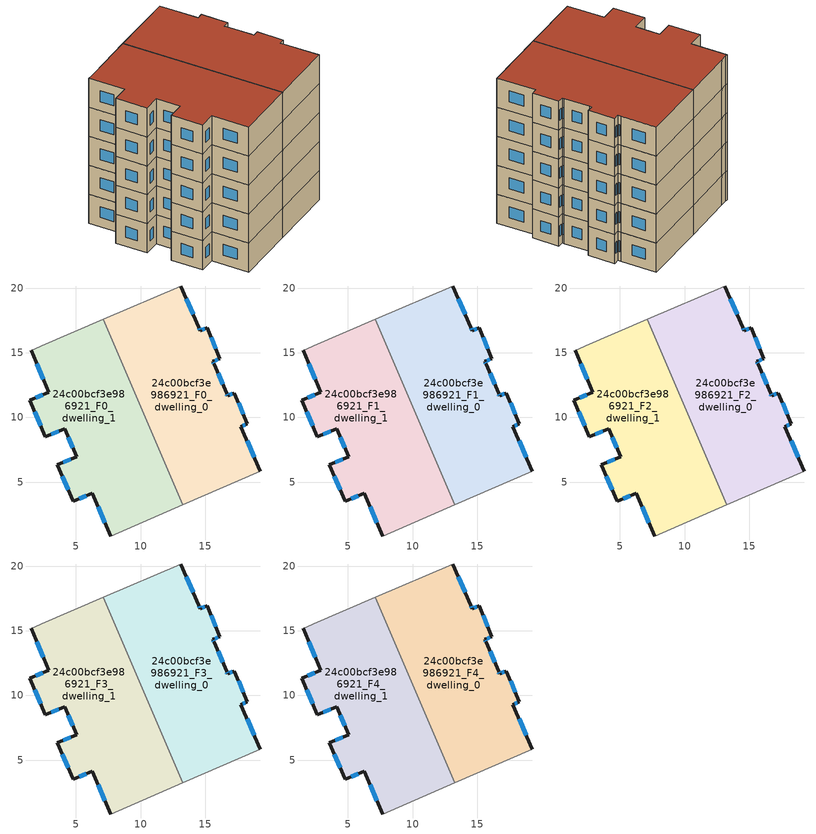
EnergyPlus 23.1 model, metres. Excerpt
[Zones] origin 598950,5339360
24c00bcf3e986921_F0_dwelling_0
 floor ground (EU_floor_Construction): 15.15,16.95 16.16,14.56 15.61,14.34 15.7,14.14 16.67,11.87 16.75,11.68 17.27,11.89 18.29,9.51 17.78,9.3 19.28,5.82 13.28,3.23 7.11,17.59 13.13,20.18 14.5,16.99 14.62,16.71 z0
 wall outside (EU_wall_Construction): 19.28,5.82 17.78,9.3 18.29,9.51 17.27,11.89 16.75,11.68 16.67,11.87 15.7,14.14 15.61,14.34 16.16,14.56 15.15,16.95 14.62,16.71 14.5,16.99 13.13,20.18 z0:3
 wall adiabatic (EU_wall_Construction): 13.28,3.23 19.28,5.82 / 13.13,20.18 7.11,17.59 z0:3
 wall to 24c00bcf3e986921_F0_dwelling_1 (EU_wall_Construction): 7.11,17.59 13.28,3.23 z0:3
 window (EU_Window_Construction): 14.98,16.87 14.78,16.79 / 15.84,15.31 15.47,16.2 / 15.78,14.41 15.99,14.49 / 15.67,14.2 15.64,14.28 / 16.37,12.58 16,13.43 / 16.73,11.74 16.7,11.81 / 17.11,11.83 16.92,11.75 / 17.97,10.26 17.59,11.15 / 17.94,9.37 18.13,9.44 / 18.81,6.91 18.25,8.21 / 14.07,17.99 13.56,19.18 / 14.58,16.8 14.54,16.9 z0.94:2.06
24c00bcf3e986921_F0_dwelling_1
 floor ground (EU_floor_Construction): 7.11,17.59 13.28,3.23 7.69,0.82 6.27,4.14 4.77,3.5 3.56,6.33 5.05,6.96 4.13,9.13 2.64,8.49 1.42,11.32 2.91,11.96 1.52,15.19 1.78,15.3 2.35,15.55 z0
 wall outside (EU_wall_Construction): 1.52,15.19 2.91,11.96 1.42,11.32 2.64,8.49 4.13,9.13 5.05,6.96 3.56,6.33 4.77,3.5 6.27,4.14 7.69,0.82 z0:3
 wall adiabatic (EU_wall_Construction): 7.11,17.59 2.35,15.55 1.78,15.3 1.52,15.19 / 7.69,0.82 13.28,3.23 z0:3
 window (EU_Window_Construction): 4.42,8.45 4.76,7.64 / 3.1,8.69 3.66,8.93 / 1.8,10.43 2.26,9.38 / 2.44,11.76 1.89,11.52 / 1.96,14.18 2.47,12.97 / 6.72,3.1 7.25,1.86 / 5.24,3.7 5.8,3.94 / 3.94,5.44 4.4,4.39 / 4.59,6.77 4.03,6.53 z0.94:2.06
24c00bcf3e986921_F1_dwelling_0
 floor to 24c00bcf3e986921_F0_dwelling_0 (EU_floor_Construction): 15.15,16.95 16.16,14.56 15.61,14.34 15.7,14.14 16.67,11.87 16.75,11.68 17.27,11.89 18.28,9.51 17.78,9.3 19.28,5.82 13.28,3.23 7.11,17.59 13.13,20.18 14.5,16.99 14.62,16.71 z3
 wall outside (EU_wall_Construction): 19.28,5.82 17.78,9.3 18.29,9.51 17.27,11.89 16.75,11.68 16.67,11.87 15.7,14.14 15.61,14.34 16.16,14.56 15.15,16.95 14.62,16.71 14.5,16.99 13.13,20.18 z3:6
 wall adiabatic (EU_wall_Construction): 13.28,3.23 19.28,5.82 / 13.13,20.18 7.11,17.59 z3:6
 wall to 24c00bcf3e986921_F1_dwelling_1 (EU_wall_Construction): 7.11,17.59 13.28,3.23 z3:6
 window (EU_Window_Construction): 14.98,16.87 14.78,16.79 / 15.84,15.31 15.47,16.2 / 15.78,14.41 15.99,14.49 / 15.67,14.2 15.64,14.28 / 16.37,12.58 16,13.43 / 16.73,11.74 16.7,11.81 / 17.11,11.83 16.92,11.75 / 17.97,10.26 17.59,11.15 / 17.94,9.37 18.13,9.44 / 18.81,6.91 18.25,8.21 / 14.07,17.99 13.56,19.18 / 14.58,16.8 14.54,16.9 z3.94:5.06
24c00bcf3e986921_F1_dwelling_1
 floor to 24c00bcf3e986921_F0_dwelling_1 (EU_floor_Construction): 7.11,17.59 13.28,3.23 7.69,0.82 6.27,4.14 4.77,3.5 3.56,6.33 5.05,6.96 4.13,9.13 2.64,8.49 1.42,11.32 2.91,11.96 1.52,15.19 1.78,15.3 2.35,15.55 z3
 wall outside (EU_wall_Construction): 1.52,15.19 2.91,11.96 1.42,11.32 2.64,8.49 4.13,9.13 5.05,6.96 3.56,6.33 4.77,3.5 6.27,4.14 7.69,0.82 z3:6
 wall adiabatic (EU_wall_Construction): 7.11,17.59 2.35,15.55 1.78,15.3 1.52,15.19 / 7.69,0.82 13.28,3.23 z3:6
 window (EU_Window_Construction): 4.42,8.45 4.76,7.64 / 3.1,8.69 3.66,8.93 / 1.8,10.43 2.26,9.38 / 2.44,11.76 1.89,11.52 / 1.96,14.18 2.47,12.97 / 6.72,3.1 7.25,1.86 / 5.24,3.7 5.8,3.94 / 3.94,5.44 4.4,4.39 / 4.59,6.77 4.03,6.53 z3.94:5.06
24c00bcf3e986921_F2_dwelling_0
 floor to 24c00bcf3e986921_F1_dwelling_0 (EU_floor_Construction): 15.15,16.95 16.16,14.56 15.61,14.34 15.7,14.14 16.67,11.87 16.75,11.68 17.27,11.89 18.28,9.51 17.78,9.3 19.28,5.82 13.28,3.23 7.11,17.59 13.13,20.18 14.5,16.99 14.62,16.71 z6
 wall outside (EU_wall_Construction): 19.28,5.82 17.78,9.3 18.29,9.51 17.27,11.89 16.75,11.68 16.67,11.87 15.7,14.14 15.61,14.34 16.16,14.56 15.15,16.95 14.62,16.71 14.5,16.99 13.13,20.18 z6:9
 wall adiabatic (EU_wall_Construction): 13.28,3.23 19.28,5.82 / 13.13,20.18 7.11,17.59 z6:9
 wall to 24c00bcf3e986921_F2_dwelling_1 (EU_wall_Construction): 7.11,17.59 13.28,3.23 z6:9
 window (EU_Window_Construction): 14.98,16.87 14.78,16.79 / 15.84,15.31 15.47,16.2 / 15.78,14.41 15.99,14.49 / 15.67,14.2 15.64,14.28 / 16.37,12.58 16,13.43 / 16.73,11.74 16.7,11.81 / 17.11,11.83 16.92,11.75 / 17.97,10.26 17.59,11.15 / 17.94,9.37 18.13,9.44 / 18.81,6.91 18.25,8.21 / 14.07,17.99 13.56,19.18 / 14.58,16.8 14.54,16.9 z6.94:8.06
24c00bcf3e986921_F2_dwelling_1
 floor to 24c00bcf3e986921_F1_dwelling_1 (EU_floor_Construction): 7.11,17.59 13.28,3.23 7.69,0.82 6.27,4.14 4.77,3.5 3.56,6.33 5.05,6.96 4.13,9.13 2.64,8.49 1.42,11.32 2.91,11.96 1.52,15.19 1.78,15.3 2.35,15.55 z6
 wall outside (EU_wall_Construction): 1.52,15.19 2.91,11.96 1.42,11.32 2.64,8.49 4.13,9.13 5.05,6.96 3.56,6.33 4.77,3.5 6.27,4.14 7.69,0.82 z6:9
 wall adiabatic (EU_wall_Construction): 7.11,17.59 2.35,15.55 1.78,15.3 1.52,15.19 / 7.69,0.82 13.28,3.23 z6:9
 window (EU_Window_Construction): 4.42,8.45 4.76,7.64 / 3.1,8.69 3.66,8.93 / 1.8,10.43 2.26,9.38 / 2.44,11.76 1.89,11.52 / 1.96,14.18 2.47,12.97 / 6.72,3.1 7.25,1.86 / 5.24,3.7 5.8,3.94 / 3.94,5.44 4.4,4.39 / 4.59,6.77 4.03,6.53 z6.94:8.06
24c00bcf3e986921_F3_dwelling_0
 floor to 24c00bcf3e986921_F2_dwelling_0 (EU_floor_Construction): 15.15,16.95 16.16,14.56 15.61,14.34 15.7,14.14 16.67,11.87 16.75,11.68 17.27,11.89 18.28,9.51 17.78,9.3 19.28,5.82 13.28,3.23 7.11,17.59 13.13,20.18 14.5,16.99 14.62,16.71 z9
 wall outside (EU_wall_Construction): 19.28,5.82 17.78,9.3 18.29,9.51 17.27,11.89 16.75,11.68 16.67,11.87 15.7,14.14 15.61,14.34 16.16,14.56 15.15,16.95 14.62,16.71 14.5,16.99 13.13,20.18 z9:12
 wall adiabatic (EU_wall_Construction): 13.28,3.23 19.28,5.82 / 13.13,20.18 7.11,17.59 z9:12
 wall to 24c00bcf3e986921_F3_dwelling_1 (EU_wall_Construction): 7.11,17.59 13.28,3.23 z9:12
 window (EU_Window_Construction): 14.98,16.87 14.78,16.79 / 15.84,15.31 15.47,16.2 / 15.78,14.41 15.99,14.49 / 15.67,14.2 15.64,14.28 / 16.37,12.58 16,13.43 / 16.73,11.74 16.7,11.81 / 17.11,11.83 16.92,11.75 / 17.97,10.26 17.59,11.15 / 17.94,9.37 18.13,9.44 / 18.81,6.91 18.25,8.21 / 14.07,17.99 13.56,19.18 / 14.58,16.8 14.54,16.9 z9.94:11.06
24c00bcf3e986921_F3_dwelling_1
 floor to 24c00bcf3e986921_F2_dwelling_1 (EU_floor_Construction): 7.11,17.59 13.28,3.23 7.69,0.82 6.27,4.14 4.77,3.5 3.56,6.33 5.05,6.96 4.13,9.13 2.64,8.49 1.42,11.32 2.91,11.96 1.52,15.19 1.78,15.3 2.35,15.55 z9
 wall outside (EU_wall_Construction): 1.52,15.19 2.91,11.96 1.42,11.32 2.64,8.49 4.13,9.13 5.05,6.96 3.56,6.33 4.77,3.5 6.27,4.14 7.69,0.82 z9:12
 wall adiabatic (EU_wall_Construction): 7.11,17.59 2.35,15.55 1.78,15.3 1.52,15.19 / 7.69,0.82 13.28,3.23 z9:12
 window (EU_Window_Construction): 4.42,8.45 4.76,7.64 / 3.1,8.69 3.66,8.93 / 1.8,10.43 2.26,9.38 / 2.44,11.76 1.89,11.52 / 1.96,14.18 2.47,12.97 / 6.72,3.1 7.25,1.86 / 5.24,3.7 5.8,3.94 / 3.94,5.44 4.4,4.39 / 4.59,6.77 4.03,6.53 z9.94:11.06
24c00bcf3e986921_F4_dwelling_0
 floor to 24c00bcf3e986921_F3_dwelling_0 (EU_floor_Construction): 15.15,16.95 16.16,14.56 15.61,14.34 15.7,14.14 16.67,11.87 16.75,11.68 17.27,11.89 18.28,9.51 17.78,9.3 19.28,5.82 13.28,3.23 7.11,17.59 13.13,20.18 14.5,16.99 14.62,16.71 z12
 wall outside (EU_wall_Construction): 19.28,5.82 17.78,9.3 18.29,9.51 17.27,11.89 16.75,11.68 16.67,11.87 15.7,14.14 15.61,14.34 16.16,14.56 15.15,16.95 14.62,16.71 14.5,16.99 13.13,20.18 z12:15
 wall adiabatic (EU_wall_Construction): 13.28,3.23 19.28,5.82 / 13.13,20.18 7.11,17.59 z12:15
 wall to 24c00bcf3e986921_F4_dwelling_1 (EU_wall_Construction): 7.11,17.59 13.28,3.23 z12:15
 window (EU_Window_Construction): 14.98,16.87 14.78,16.79 / 15.84,15.31 15.47,16.2 / 15.78,14.41 15.99,14.49 / 15.67,14.2 15.64,14.28 / 16.37,12.58 16,13.43 / 16.73,11.74 16.7,11.81 / 17.11,11.83 16.92,11.75 / 17.97,10.26 17.59,11.15 / 17.94,9.37 18.13,9.44 / 18.81,6.91 18.25,8.21 / 14.07,17.99 13.56,19.18 / 14.58,16.8 14.54,16.9 z12.94:14.06
 roof outside (EU_roof_Construction): 19.28,5.82 17.78,9.3 18.29,9.51 17.27,11.89 16.75,11.68 16.67,11.87 15.7,14.14 15.61,14.34 16.16,14.56 15.15,16.95 14.62,16.71 14.5,16.99 13.13,20.18 7.11,17.59 13.28,3.23 z15
24c00bcf3e986921_F4_dwelling_1
 floor to 24c00bcf3e986921_F3_dwelling_1 (EU_floor_Construction): 7.11,17.59 13.28,3.23 7.69,0.82 6.27,4.14 4.77,3.5 3.56,6.33 5.05,6.96 4.13,9.13 2.64,8.49 1.42,11.32 2.91,11.96 1.52,15.19 1.78,15.3 2.35,15.55 z12
 wall outside (EU_wall_Construction): 1.52,15.19 2.91,11.96 1.42,11.32 2.64,8.49 4.13,9.13 5.05,6.96 3.56,6.33 4.77,3.5 6.27,4.14 7.69,0.82 z12:15
 wall adiabatic (EU_wall_Construction): 7.11,17.59 2.35,15.55 1.78,15.3 1.52,15.19 / 7.69,0.82 13.28,3.23 z12:15
 window (EU_Window_Construction): 4.42,8.45 4.76,7.64 / 3.1,8.69 3.66,8.93 / 1.8,10.43 2.26,9.38 / 2.44,11.76 1.89,11.52 / 1.96,14.18 2.47,12.97 / 6.72,3.1 7.25,1.86 / 5.24,3.7 5.8,3.94 / 3.94,5.44 4.4,4.39 / 4.59,6.77 4.03,6.53 z12.94:14.06
 roof outside (EU_roof_Construction): 13.28,3.23 7.11,17.59 2.35,15.55 1.78,15.3 1.52,15.19 2.91,11.96 1.42,11.32 2.64,8.49 4.13,9.13 5.05,6.96 3.56,6.33 4.77,3.5 6.27,4.14 7.69,0.82 z15
[Building]
EU S2 Campaign: North Axis=0; Terrain=City; Solar Distribution=FullExterior
[Site:Location]
Vienna: Latitude=48; Longitude=16.5; Time Zone=1; Elevation=183
[SizingPeriod:WeatherFileDays]
AnnualSizingPeriod: Begin Month=1; Begin Day of Month=1; End Month=12; End Day of Month=31; Day of Week for Start Day=Monday; Use Weather File Daylight Saving Period=No; Use Weather File Rain and Snow Indicators=No
[MATERIAL]
EU_InternalMass_Material: Roughness=MediumRough; Thickness=0.1; Conductivity=1; Density=1800; Specific Heat=900; Thermal Absorptance=0.9; Solar Absorptance=0.7; Visible Absorptance=0.7
[MATERIAL:NOMASS] Roughness=MediumRough; Thermal Absorptance=0.9; Solar Absorptance=0.7; Visible Absorptance=0.7
Name | Thermal Resistance
EU_wall_NoMass | 0.914258
EU_roof_NoMass | 0.954009
EU_floor_NoMass | 1.09711
[WINDOWMATERIAL:SIMPLEGLAZINGSYSTEM]
EU_Window_SimpleGlazing: UFactor=2.09642; Solar Heat Gain Coefficient=0.65; Visible Transmittance=0.65
[CONSTRUCTION]
EU_wall_Construction: EU_wall_NoMass
EU_roof_Construction: EU_roof_NoMass
EU_floor_Construction: EU_floor_NoMass
EU_Window_Construction: EU_Window_SimpleGlazing
EU_InternalMass_Construction: EU_InternalMass_Material
[ZONE] Type=1; Multiplier=1; Ceiling Height=autocalculate; Floor Area=autocalculate; Part of Total Floor Area=Yes
Name | Volume
24c00bcf3e986921_F0_dwelling_0 | 315.273
24c00bcf3e986921_F1_dwelling_0; 24c00bcf3e986921_F2_dwelling_0; 24c00bcf3e986921_F3_dwelling_0; 24c00bcf3e986921_F4_dwelling_0 | 315.275
24c00bcf3e986921_F0_dwelling_1 | 315.263
24c00bcf3e986921_F1_dwelling_1; 24c00bcf3e986921_F2_dwelling_1; 24c00bcf3e986921_F3_dwelling_1; 24c00bcf3e986921_F4_dwelling_1 | 315.262
[INTERNALMASS] Construction=EU_InternalMass_Construction
Name | Zone or ZoneList | Surface Area
24c00bcf3e986921_F0_dwelling_0_EU_InternalMass | 24c00bcf3e986921_F0_dwelling_0 | 105.091
24c00bcf3e986921_F0_dwelling_1_EU_InternalMass | 24c00bcf3e986921_F0_dwelling_1 | 105.088
24c00bcf3e986921_F1_dwelling_0_EU_InternalMass | 24c00bcf3e986921_F1_dwelling_0 | 105.091
24c00bcf3e986921_F1_dwelling_1_EU_InternalMass | 24c00bcf3e986921_F1_dwelling_1 | 105.088
24c00bcf3e986921_F2_dwelling_0_EU_InternalMass | 24c00bcf3e986921_F2_dwelling_0 | 105.091
24c00bcf3e986921_F2_dwelling_1_EU_InternalMass | 24c00bcf3e986921_F2_dwelling_1 | 105.088
24c00bcf3e986921_F3_dwelling_0_EU_InternalMass | 24c00bcf3e986921_F3_dwelling_0 | 105.091
24c00bcf3e986921_F3_dwelling_1_EU_InternalMass | 24c00bcf3e986921_F3_dwelling_1 | 105.088
24c00bcf3e986921_F4_dwelling_0_EU_InternalMass | 24c00bcf3e986921_F4_dwelling_0 | 105.091
24c00bcf3e986921_F4_dwelling_1_EU_InternalMass | 24c00bcf3e986921_F4_dwelling_1 | 105.088
[OTHEREQUIPMENT] Fuel Type=Electricity; Design Level Calculation Method=Watts/Area; Power per Zone Floor Area=1; Fraction Latent=0; Fraction Radiant=0; Fraction Lost=0; Carbon Dioxide Generation Rate=0; EndUse Subcategory=EU_Step8_InternalGains
Name | Zone or ZoneList or Space or SpaceList | Schedule
EU_Step8_InternalGain_24c00bcf3e986921_F0_dwelling_0_f000 | 24c00bcf3e986921_F0_dwelling_0 | EU_Step8_GainSchedule_24c00bcf3e986921_F0_dwelling_0_f000
EU_Step8_InternalGain_24c00bcf3e986921_F0_dwelling_1_f000 | 24c00bcf3e986921_F0_dwelling_1 | EU_Step8_GainSchedule_24c00bcf3e986921_F0_dwelling_1_f000
EU_Step8_InternalGain_24c00bcf3e986921_F1_dwelling_0_f000 | 24c00bcf3e986921_F1_dwelling_0 | EU_Step8_GainSchedule_24c00bcf3e986921_F1_dwelling_0_f000
EU_Step8_InternalGain_24c00bcf3e986921_F1_dwelling_1_f000 | 24c00bcf3e986921_F1_dwelling_1 | EU_Step8_GainSchedule_24c00bcf3e986921_F1_dwelling_1_f000
EU_Step8_InternalGain_24c00bcf3e986921_F2_dwelling_0_f000 | 24c00bcf3e986921_F2_dwelling_0 | EU_Step8_GainSchedule_24c00bcf3e986921_F2_dwelling_0_f000
EU_Step8_InternalGain_24c00bcf3e986921_F2_dwelling_1_f000 | 24c00bcf3e986921_F2_dwelling_1 | EU_Step8_GainSchedule_24c00bcf3e986921_F2_dwelling_1_f000
EU_Step8_InternalGain_24c00bcf3e986921_F3_dwelling_0_f000 | 24c00bcf3e986921_F3_dwelling_0 | EU_Step8_GainSchedule_24c00bcf3e986921_F3_dwelling_0_f000
EU_Step8_InternalGain_24c00bcf3e986921_F3_dwelling_1_f000 | 24c00bcf3e986921_F3_dwelling_1 | EU_Step8_GainSchedule_24c00bcf3e986921_F3_dwelling_1_f000
EU_Step8_InternalGain_24c00bcf3e986921_F4_dwelling_0_f000 | 24c00bcf3e986921_F4_dwelling_0 | EU_Step8_GainSchedule_24c00bcf3e986921_F4_dwelling_0_f000
EU_Step8_InternalGain_24c00bcf3e986921_F4_dwelling_1_f000 | 24c00bcf3e986921_F4_dwelling_1 | EU_Step8_GainSchedule_24c00bcf3e986921_F4_dwelling_1_f000
[ZONEVENTILATION:DESIGNFLOWRATE] Schedule=EU_AlwaysOn; Design Flow Rate Calculation Method=AirChanges/Hour; Air Changes per Hour=0.546891; Ventilation Type=Natural; Fan Pressure Rise=0; Fan Total Efficiency=1; Constant Term Coefficient=1; Temperature Term Coefficient=0; Velocity Term Coefficient=0; Velocity Squared Term Coefficient=0; Minimum Indoor Temperature=-100; Maximum Indoor Temperature=100; Delta Temperature=-100; Minimum Outdoor Temperature=-100; Maximum Outdoor Temperature=100; Maximum Wind Speed=40
Name | Zone or ZoneList or Space or SpaceList
EU_ConstantAir_24c00bcf3e986921_F0_dwelling_0 | 24c00bcf3e986921_F0_dwelling_0
EU_ConstantAir_24c00bcf3e986921_F0_dwelling_1 | 24c00bcf3e986921_F0_dwelling_1
EU_ConstantAir_24c00bcf3e986921_F1_dwelling_0 | 24c00bcf3e986921_F1_dwelling_0
EU_ConstantAir_24c00bcf3e986921_F1_dwelling_1 | 24c00bcf3e986921_F1_dwelling_1
EU_ConstantAir_24c00bcf3e986921_F2_dwelling_0 | 24c00bcf3e986921_F2_dwelling_0
EU_ConstantAir_24c00bcf3e986921_F2_dwelling_1 | 24c00bcf3e986921_F2_dwelling_1
EU_ConstantAir_24c00bcf3e986921_F3_dwelling_0 | 24c00bcf3e986921_F3_dwelling_0
EU_ConstantAir_24c00bcf3e986921_F3_dwelling_1 | 24c00bcf3e986921_F3_dwelling_1
EU_ConstantAir_24c00bcf3e986921_F4_dwelling_0 | 24c00bcf3e986921_F4_dwelling_0
EU_ConstantAir_24c00bcf3e986921_F4_dwelling_1 | 24c00bcf3e986921_F4_dwelling_1
[HVACTEMPLATE:THERMOSTAT] Constant Heating Setpoint=20; Constant Cooling Setpoint=50
EU_HeatOnly_24c00bcf3e986921_F0_dwelling_0; EU_HeatOnly_24c00bcf3e986921_F0_dwelling_1; EU_HeatOnly_24c00bcf3e986921_F1_dwelling_0; EU_HeatOnly_24c00bcf3e986921_F1_dwelling_1; EU_HeatOnly_24c00bcf3e986921_F2_dwelling_0; EU_HeatOnly_24c00bcf3e986921_F2_dwelling_1; EU_HeatOnly_24c00bcf3e986921_F3_dwelling_0; EU_HeatOnly_24c00bcf3e986921_F3_dwelling_1; EU_HeatOnly_24c00bcf3e986921_F4_dwelling_0; EU_HeatOnly_24c00bcf3e986921_F4_dwelling_1
[HVACTEMPLATE:ZONE:IDEALLOADSAIRSYSTEM] System Availability Schedule=EU_AlwaysOn; Maximum Heating Supply Air Temperature=50; Minimum Cooling Supply Air Temperature=13; Maximum Heating Supply Air Humidity Ratio=0.0156; Minimum Cooling Supply Air Humidity Ratio=0.0077; Heating Limit=NoLimit; Cooling Limit=NoLimit; Heating Availability Schedule=EU_AlwaysOn; Cooling Availability Schedule=EU_CoolingOff; Dehumidification Control Type=ConstantSensibleHeatRatio; Cooling Sensible Heat Ratio=0.7; Dehumidification Setpoint=60; Humidification Control Type=None; Humidification Setpoint=30; Outdoor Air Method=None; Outdoor Air Flow Rate per Person=0.00944; Outdoor Air Flow Rate per Zone Floor Area=0; Outdoor Air Flow Rate per Zone=0; Demand Controlled Ventilation Type=None; Outdoor Air Economizer Type=NoEconomizer; Heat Recovery Type=None; Sensible Heat Recovery Effectiveness=0.7; Latent Heat Recovery Effectiveness=0.65
Name | Template Thermostat
24c00bcf3e986921_F0_dwelling_0 | EU_HeatOnly_24c00bcf3e986921_F0_dwelling_0
24c00bcf3e986921_F0_dwelling_1 | EU_HeatOnly_24c00bcf3e986921_F0_dwelling_1
24c00bcf3e986921_F1_dwelling_0 | EU_HeatOnly_24c00bcf3e986921_F1_dwelling_0
24c00bcf3e986921_F1_dwelling_1 | EU_HeatOnly_24c00bcf3e986921_F1_dwelling_1
24c00bcf3e986921_F2_dwelling_0 | EU_HeatOnly_24c00bcf3e986921_F2_dwelling_0
24c00bcf3e986921_F2_dwelling_1 | EU_HeatOnly_24c00bcf3e986921_F2_dwelling_1
24c00bcf3e986921_F3_dwelling_0 | EU_HeatOnly_24c00bcf3e986921_F3_dwelling_0
24c00bcf3e986921_F3_dwelling_1 | EU_HeatOnly_24c00bcf3e986921_F3_dwelling_1
24c00bcf3e986921_F4_dwelling_0 | EU_HeatOnly_24c00bcf3e986921_F4_dwelling_0
24c00bcf3e986921_F4_dwelling_1 | EU_HeatOnly_24c00bcf3e986921_F4_dwelling_1
[SIZING:ZONE] Zone Cooling Design Supply Air Temperature Input Method=SupplyAirTemperature; Zone Cooling Design Supply Air Temperature=13; Zone Heating Design Supply Air Temperature Input Method=SupplyAirTemperature; Zone Heating Design Supply Air Temperature=50; Zone Cooling Design Supply Air Humidity Ratio=0.008; Zone Heating Design Supply Air Humidity Ratio=0.008; Cooling Design Air Flow Method=DesignDay; Cooling Design Air Flow Rate=0; Cooling Minimum Air Flow per Zone Floor Area=0.000762; Cooling Minimum Air Flow=0; Cooling Minimum Air Flow Fraction=0.2; Heating Design Air Flow Method=DesignDay; Heating Design Air Flow Rate=0; Heating Maximum Air Flow per Zone Floor Area=0.002032; Heating Maximum Air Flow=0.141576; Heating Maximum Air Flow Fraction=0.3; Account for Dedicated Outdoor Air System=No; Dedicated Outdoor Air System Control Strategy=NeutralSupplyAir; Dedicated Outdoor Air Low Setpoint Temperature for Design=autosize; Dedicated Outdoor Air High Setpoint Temperature for Design=autosize; Zone Load Sizing Method=Sensible Load Only No Latent Load; Zone Latent Cooling Design Supply Air Humidity Ratio Input Method=HumidityRatioDifference; Zone Cooling Design Supply Air Humidity Ratio Difference=0.005; Zone Latent Heating Design Supply Air Humidity Ratio Input Method=HumidityRatioDifference; Zone Humidification Design Supply Air Humidity Ratio Difference=0.005
24c00bcf3e986921_F0_dwelling_0; 24c00bcf3e986921_F0_dwelling_1; 24c00bcf3e986921_F1_dwelling_0; 24c00bcf3e986921_F1_dwelling_1; 24c00bcf3e986921_F2_dwelling_0; 24c00bcf3e986921_F2_dwelling_1; 24c00bcf3e986921_F3_dwelling_0; 24c00bcf3e986921_F3_dwelling_1; 24c00bcf3e986921_F4_dwelling_0; 24c00bcf3e986921_F4_dwelling_1
[SCHEDULE:CONSTANT]
Name | Hourly Value
EU_AlwaysOn | 1
EU_CoolingOff | 0
[SCHEDULE:FILE] Column Number=1; Rows to Skip at Top=0; Number of Hours of Data=8760; Column Separator=Comma; Interpolate to Timestep=No; Minutes per Item=60; Adjust Schedule for Daylight Savings=Yes
Name | File
EU_Step8_GainSchedule_24c00bcf3e986921_F0_dwelling_0_f000 | ../../schedules/24c00bcf3e986921/24c00bcf3e986921_F0_dwelling_0_f000_gain.csv
EU_Step8_GainSchedule_24c00bcf3e986921_F0_dwelling_1_f000 | ../../schedules/24c00bcf3e986921/24c00bcf3e986921_F0_dwelling_1_f000_gain.csv
EU_Step8_GainSchedule_24c00bcf3e986921_F1_dwelling_0_f000 | ../../schedules/24c00bcf3e986921/24c00bcf3e986921_F1_dwelling_0_f000_gain.csv
EU_Step8_GainSchedule_24c00bcf3e986921_F1_dwelling_1_f000 | ../../schedules/24c00bcf3e986921/24c00bcf3e986921_F1_dwelling_1_f000_gain.csv
EU_Step8_GainSchedule_24c00bcf3e986921_F2_dwelling_0_f000 | ../../schedules/24c00bcf3e986921/24c00bcf3e986921_F2_dwelling_0_f000_gain.csv
EU_Step8_GainSchedule_24c00bcf3e986921_F2_dwelling_1_f000 | ../../schedules/24c00bcf3e986921/24c00bcf3e986921_F2_dwelling_1_f000_gain.csv
EU_Step8_GainSchedule_24c00bcf3e986921_F3_dwelling_0_f000 | ../../schedules/24c00bcf3e986921/24c00bcf3e986921_F3_dwelling_0_f000_gain.csv
EU_Step8_GainSchedule_24c00bcf3e986921_F3_dwelling_1_f000 | ../../schedules/24c00bcf3e986921/24c00bcf3e986921_F3_dwelling_1_f000_gain.csv
EU_Step8_GainSchedule_24c00bcf3e986921_F4_dwelling_0_f000 | ../../schedules/24c00bcf3e986921/24c00bcf3e986921_F4_dwelling_0_f000_gain.csv
EU_Step8_GainSchedule_24c00bcf3e986921_F4_dwelling_1_f000 | ../../schedules/24c00bcf3e986921/24c00bcf3e986921_F4_dwelling_1_f000_gain.csv
